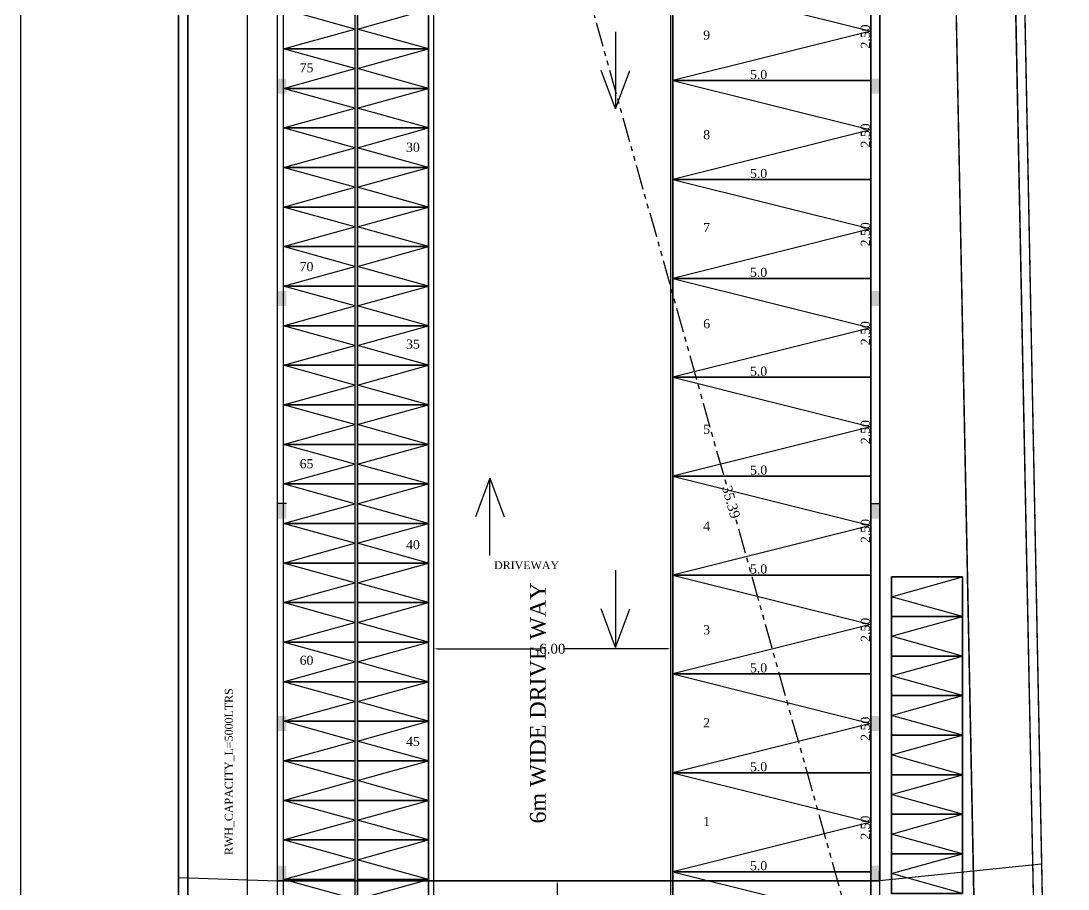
# Model space of a CAD drawing. Header units: metres. Extents: x 3520 to 17931, y 2599 to 6638.
# Drawn here: x 3520.48 to 3546.96, y 2625.21 to 2647.15 of the extents above; entities that cross this region are included whole.
import ezdxf

# ---------------------------------------------------------------- set-up
doc = ezdxf.new("R2010")
doc.units = ezdxf.units.M
doc.header["$MEASUREMENT"] = 0
doc.linetypes.add('HIDDEN', pattern=[0.375, 0.25, -0.125])
doc.linetypes.add('PHANTOM2', pattern=[1.25, 0.625, -0.125, 0.125, -0.125, 0.125, -0.125])
for name, color, linetype in [('BLK_1_COVERED_AREA', 7, 'Continuous'), ('BLK_1_FLR_0_BLT_UP_AREA', 7, 'Continuous'), ('BLK_1_FLR_0_BLT_UP_AREA_DEDUCT', 7, 'Continuous'), ('BLK_1_LVL_0_BLDG_FOOT_PRINT', 7, 'Continuous'), ('BLK_1_LVL_0_FRONT_SETBACK', 7, 'Continuous'), ('BLK_1_LVL_0_SIDE_SETBACK1', 7, 'Continuous'), ('BLK_1_LVL_0_SIDE_SETBACK2', 7, 'Continuous'), ('DRIVEWAY', 7, 'Continuous'), ('LOCATION_PLAN', 7, 'Continuous'), ('PARKING_SLOT', 7, 'Continuous'), ('PLOT_BOUNDARY', 7, 'Continuous'), ('RWH_1', 7, 'Continuous'), ('SEGREGATED_TOILET', 1, 'Continuous'), ('TWO_WHEELER_PARKING', 7, 'Continuous')]:
    doc.layers.add(name, color=color, linetype=linetype)
doc.styles.add('ANAND', font='times.ttf')
doc.styles.get("Standard").update_dxf_attribs({"font": 'times.ttf'})
doc.dimstyles.new('STANDARD$0', dxfattribs={"dimtxt": 0.25, "dimasz": 0.1, "dimexe": 2, "dimexo": 2, "dimgap": 0, "dimtad": 0, "dimzin": 0, "dimdsep": 46, "dimtxsty": 'ANAND', "dimcen": 0.0625, "dimdle": 2.5, "dimse1": 1, "dimse2": 1, "dimclrd": 2, "dimclre": 9, "dimadec": 0, "dimazin": 0, "dimtfac": 1, "dimtix": 1, "dimtofl": 0, "dimtmove": 2, "dimatfit": 3, "dimldrblk": 'OBLIQUE', "dimfxl": 0, "dimtolj": 1, "dimtzin": 0, "dimarcsym": 0})

# ---------------------------------------------------------------- blocks, each defined once
blk = doc.blocks.new('*D27')
at = {"color": 2, "lineweight": -2}
for p, q in [((3534.042, 2625.317), (3534.042, 2621.403)), ((3534.042, 2616.878), (3534.042, 2620.792))]:
    blk.add_line(p, q, dxfattribs=at)
at = {"color": 2}
for points in [[(3534.026, 2625.317), (3534.059, 2625.317), (3534.042, 2625.417)], [(3534.026, 2616.878), (3534.059, 2616.878), (3534.042, 2616.778)]]:
    blk.add_solid(points, dxfattribs=at)
at = {"layer": 'Defpoints', "color": 0}
for p in [(3533.595, 2625.417), (3533.595, 2616.778), (3534.042, 2616.778)]:
    blk.add_point(p, dxfattribs=at)
at = {"color": 0, "insert": (3534.042, 2621.097), "char_height": 0.25, "attachment_point": 5, "rotation": 90, "style": 'ANAND'}
blk.add_mtext('\\A1;8.64', dxfattribs=at)
blk = doc.blocks.new('_Oblique')
at = {"color": 0, "linetype": 'ByBlock', "lineweight": -2}
blk.add_line((-0.5, -0.5), (0.5, 0.5), dxfattribs=at)
blk = doc.blocks.new('*D75')
at = {"layer": 'Defpoints', "color": 0}
for p in [(3536.92, 2631.279), (3530.92, 2631.135), (3536.92, 2631.135)]:
    blk.add_point(p, dxfattribs=at)
at = {"layer": 'DRIVEWAY', "color": 2, "lineweight": -2}
for p, q in [((3531.02, 2631.279), (3533.612, 2631.279)), ((3536.82, 2631.279), (3534.229, 2631.279))]:
    blk.add_line(p, q, dxfattribs=at)
at = {"layer": 'DRIVEWAY', "color": 2}
for points in [[(3531.02, 2631.296), (3531.02, 2631.263), (3530.92, 2631.279)], [(3536.82, 2631.296), (3536.82, 2631.263), (3536.92, 2631.279)]]:
    blk.add_solid(points, dxfattribs=at)
at = {"layer": 'DRIVEWAY', "color": 0, "insert": (3533.92, 2631.279), "char_height": 0.25, "attachment_point": 5, "style": 'ANAND'}
blk.add_mtext('\\A1;6.00', dxfattribs=at)
blk = doc.blocks.new('*D135')
at = {"layer": 'Defpoints', "color": 0}
for p in [(3533.645, 2652.022), (3533.645, 2652.022), (3543.235, 2617.96)]:
    blk.add_point(p, dxfattribs=at)
at = {"layer": 'SEGREGATED_TOILET', "color": 2, "linetype": 'PHANTOM2', "lineweight": -2}
for p, q in [((3533.672, 2651.926), (3538.331, 2635.376)), ((3543.208, 2618.057), (3538.548, 2634.606))]:
    blk.add_line(p, q, dxfattribs=at)
at = {"layer": 'SEGREGATED_TOILET', "color": 2}
for points in [[(3533.688, 2651.93), (3533.656, 2651.921), (3533.645, 2652.022)], [(3543.224, 2618.061), (3543.192, 2618.052), (3543.235, 2617.96)]]:
    blk.add_solid(points, dxfattribs=at)
at = {"layer": 'SEGREGATED_TOILET', "color": 0, "insert": (3538.44, 2634.991), "char_height": 0.25, "attachment_point": 5, "rotation": 285.7249, "style": 'ANAND'}
blk.add_mtext('\\A1;35.39', dxfattribs=at)

msp = doc.modelspace()

# ---------------------------------------------------------------- hatches: boundary and pattern name
h = msp.add_hatch()
h.set_pattern_fill('ANSI31', color=256, scale=0.888462)
h.set_pattern_definition([(45, (1575.42363, 3656.56344), (-0.0785296473, 0.0785296473), [])])
h.paths.add_polyline_path([(3540.143, 2683.065), (3537.808, 2683.065), (3537.808, 2682.456), (3538.036, 2682.456), (3538.036, 2682.837), (3539.915, 2682.837), (3539.915, 2680.857), (3538.036, 2680.857), (3538.036, 2681.237), (3537.808, 2681.237), (3537.808, 2680.628), (3540.143, 2680.628)])
h.paths.add_polyline_path([(3542.988, 2674.575), (3542.988, 2675.876), (3542.195, 2675.876), (3542.195, 2674.575)], flags=9)
h.paths.add_polyline_path([(3543.768, 2654.385), (3543.768, 2656.123), (3542.876, 2656.123), (3542.876, 2654.385)], flags=9)
h.paths.add_polyline_path([(3541.524, 2685.98), (3541.524, 2687.282), (3540.732, 2687.282), (3540.732, 2685.98)], flags=9)
h.paths.add_polyline_path([(3543.058, 2678.961), (3544.36, 2678.961), (3544.36, 2679.754), (3543.058, 2679.754)], flags=9)
h.paths.add_polyline_path([(3538.76, 2683.715), (3538.76, 2684.245), (3538.363, 2684.245), (3538.363, 2683.715)], flags=9)
h.paths.add_polyline_path([(3538.934, 2679.451), (3538.934, 2679.98), (3538.538, 2679.98), (3538.538, 2679.451)], flags=9)
h.paths.add_polyline_path([(3539.796, 2681.583), (3539.796, 2682.113), (3539.399, 2682.113), (3539.399, 2681.583)], flags=25)
h.paths.add_polyline_path([(3538.712, 2682.296), (3539.241, 2682.296), (3539.241, 2682.692), (3538.712, 2682.692)], flags=25)
h.paths.add_polyline_path([(3541.817, 2681.523), (3541.817, 2682.174), (3541.421, 2682.174), (3541.421, 2681.523)], flags=9)
h.paths.add_polyline_path([(3532.574, 2678.798), (3533.346, 2678.798), (3533.346, 2679.194), (3532.574, 2679.194)], flags=9)
h.paths.add_polyline_path([(3531.559, 2682.746), (3533.17, 2682.746), (3533.17, 2683.031), (3531.559, 2683.031)], flags=9)
h.paths.add_polyline_path([(3538.575, 2681.625), (3539.214, 2681.625), (3539.214, 2681.974), (3538.575, 2681.974)], flags=25)
h.paths.add_polyline_path([(3529.294, 2619.325), (3530.883, 2619.325), (3530.883, 2619.595), (3529.294, 2619.595)], flags=9)
h.paths.add_polyline_path([(3538.223, 2619.354), (3539.811, 2619.354), (3539.811, 2619.623), (3538.223, 2619.623)], flags=9)
h.paths.add_polyline_path([(3538.754, 2621.658), (3540.869, 2621.658), (3540.869, 2622.146), (3538.754, 2622.146)], flags=9)
h.paths.add_polyline_path([(3528.3, 2621.658), (3530.415, 2621.658), (3530.415, 2622.146), (3528.3, 2622.146)], flags=9)
h.paths.add_polyline_path([(3533.917, 2624.363), (3535.287, 2624.363), (3535.287, 2624.743), (3533.917, 2624.743)], flags=9)
h.paths.add_polyline_path([(3524.75, 2681.596), (3525.935, 2681.596), (3525.935, 2682.032), (3524.75, 2682.032)], flags=9)
h.paths.add_polyline_path([(3539.833, 2623.708), (3541.589, 2623.708), (3541.589, 2624.183), (3539.833, 2624.183)], flags=9)
h.paths.add_polyline_path([(3527.649, 2623.708), (3529.404, 2623.708), (3529.404, 2624.183), (3527.649, 2624.183)], flags=9)
h.paths.add_polyline_path([(3531.304, 2681.274), (3533.969, 2681.274), (3533.969, 2681.844), (3531.304, 2681.844)], flags=9)
h.paths.add_polyline_path([(3539.486, 2620.353), (3541.242, 2620.353), (3541.242, 2620.828), (3539.486, 2620.828)], flags=9)
h.paths.add_polyline_path([(3527.622, 2620.353), (3529.378, 2620.353), (3529.378, 2620.828), (3527.622, 2620.828)], flags=9)
h.paths.add_polyline_path([(3528.044, 2618.32), (3530.35, 2618.32), (3530.35, 2618.795), (3528.044, 2618.795)], flags=9)
h.paths.add_polyline_path([(3524.215, 2660.673), (3524.215, 2657.79), (3524.849, 2657.79), (3524.849, 2660.673)], flags=9)
h.paths.add_polyline_path([(3542.872, 2629.511), (3544.322, 2629.511), (3544.322, 2630.144), (3542.872, 2630.144)], flags=9)
h.paths.add_polyline_path([(3524.835, 2629.511), (3526.284, 2629.511), (3526.284, 2630.144), (3524.835, 2630.144)], flags=9)
h.paths.add_polyline_path([(3536.727, 2683.82), (3537.078, 2683.82), (3537.078, 2684.169), (3536.727, 2684.169)], flags=9)
h.paths.add_polyline_path([(3530.817, 2651.515), (3535.422, 2651.515), (3535.422, 2652.782), (3530.817, 2652.782)], flags=9)
h.paths.add_polyline_path([(3542.983, 2617.369), (3544.201, 2617.369), (3544.201, 2618.002), (3542.983, 2618.002)], flags=9)
h.paths.add_polyline_path([(3524.692, 2617.369), (3526.413, 2617.369), (3526.413, 2618.002), (3524.692, 2618.002)], flags=9)
h.paths.add_polyline_path([(3529.921, 2661.061), (3529.921, 2657.383), (3530.555, 2657.383), (3530.555, 2661.061)], flags=9)
h.paths.add_polyline_path([(3535.618, 2660.573), (3535.618, 2657.864), (3536.251, 2657.864), (3536.251, 2660.573)], flags=9)
h.paths.add_polyline_path([(3532.166, 2636.361), (3536.986, 2636.361), (3536.986, 2636.994), (3532.166, 2636.994)], flags=9)
h = msp.add_hatch(color=256)
h.paths.add_polyline_path([(3527.197, 2645.695), (3527.083, 2645.695), (3527.083, 2645.429), (3527.197, 2645.429)])
h.paths.add_polyline_path([(3527.083, 2645.695), (3526.969, 2645.695), (3526.969, 2645.429), (3527.083, 2645.429)])
h.paths.add_polyline_path([(3527.197, 2645.429), (3527.083, 2645.429), (3527.083, 2645.315), (3527.197, 2645.315)])
h.paths.add_polyline_path([(3527.083, 2645.429), (3526.969, 2645.429), (3526.969, 2645.315), (3527.083, 2645.315)])
h = msp.add_hatch(color=256)
h.paths.add_polyline_path([(3542.199, 2645.695), (3542.085, 2645.695), (3542.085, 2645.429), (3542.199, 2645.429)])
h.paths.add_polyline_path([(3542.085, 2645.695), (3541.971, 2645.695), (3541.971, 2645.429), (3542.085, 2645.429)])
h.paths.add_polyline_path([(3542.199, 2645.429), (3542.085, 2645.429), (3542.085, 2645.315), (3542.199, 2645.315)])
h.paths.add_polyline_path([(3542.085, 2645.429), (3541.971, 2645.429), (3541.971, 2645.315), (3542.085, 2645.315)])
h = msp.add_hatch(color=256)
h.paths.add_polyline_path([(3527.197, 2640.323), (3527.083, 2640.323), (3527.083, 2640.057), (3527.197, 2640.057)])
h.paths.add_polyline_path([(3527.083, 2640.323), (3526.969, 2640.323), (3526.969, 2640.057), (3527.083, 2640.057)])
h.paths.add_polyline_path([(3527.197, 2640.057), (3527.083, 2640.057), (3527.083, 2639.942), (3527.197, 2639.942)])
h.paths.add_polyline_path([(3527.083, 2640.057), (3526.969, 2640.057), (3526.969, 2639.942), (3527.083, 2639.942)])
h = msp.add_hatch(color=256)
h.paths.add_polyline_path([(3542.199, 2640.323), (3542.085, 2640.323), (3542.085, 2640.057), (3542.199, 2640.057)])
h.paths.add_polyline_path([(3542.085, 2640.323), (3541.971, 2640.323), (3541.971, 2640.057), (3542.085, 2640.057)])
h.paths.add_polyline_path([(3542.199, 2640.057), (3542.085, 2640.057), (3542.085, 2639.942), (3542.199, 2639.942)])
h.paths.add_polyline_path([(3542.085, 2640.057), (3541.971, 2640.057), (3541.971, 2639.942), (3542.085, 2639.942)])
h = msp.add_hatch(color=256)
h.paths.add_polyline_path([(3527.197, 2634.951), (3527.083, 2634.951), (3527.083, 2634.685), (3527.197, 2634.685)])
h.paths.add_polyline_path([(3527.083, 2634.951), (3526.969, 2634.951), (3526.969, 2634.685), (3527.083, 2634.685)])
h.paths.add_polyline_path([(3527.197, 2634.685), (3527.083, 2634.685), (3527.083, 2634.57), (3527.197, 2634.57)])
h.paths.add_polyline_path([(3527.083, 2634.685), (3526.969, 2634.685), (3526.969, 2634.57), (3527.083, 2634.57)])
h = msp.add_hatch(color=256)
h.paths.add_polyline_path([(3542.199, 2634.951), (3542.085, 2634.951), (3542.085, 2634.685), (3542.199, 2634.685)])
h.paths.add_polyline_path([(3542.085, 2634.951), (3541.971, 2634.951), (3541.971, 2634.685), (3542.085, 2634.685)])
h.paths.add_polyline_path([(3542.199, 2634.685), (3542.085, 2634.685), (3542.085, 2634.57), (3542.199, 2634.57)])
h.paths.add_polyline_path([(3542.085, 2634.685), (3541.971, 2634.685), (3541.971, 2634.57), (3542.085, 2634.57)])
h = msp.add_hatch(color=256)
h.paths.add_polyline_path([(3527.197, 2629.579), (3527.083, 2629.579), (3527.083, 2629.312), (3527.197, 2629.312)])
h.paths.add_polyline_path([(3527.083, 2629.579), (3526.969, 2629.579), (3526.969, 2629.312), (3527.083, 2629.312)])
h.paths.add_polyline_path([(3527.197, 2629.312), (3527.083, 2629.312), (3527.083, 2629.198), (3527.197, 2629.198)])
h.paths.add_polyline_path([(3527.083, 2629.312), (3526.969, 2629.312), (3526.969, 2629.198), (3527.083, 2629.198)])
h = msp.add_hatch(color=256)
h.paths.add_polyline_path([(3542.199, 2629.579), (3542.085, 2629.579), (3542.085, 2629.312), (3542.199, 2629.312)])
h.paths.add_polyline_path([(3542.085, 2629.579), (3541.971, 2629.579), (3541.971, 2629.312), (3542.085, 2629.312)])
h.paths.add_polyline_path([(3542.199, 2629.312), (3542.085, 2629.312), (3542.085, 2629.198), (3542.199, 2629.198)])
h.paths.add_polyline_path([(3542.085, 2629.312), (3541.971, 2629.312), (3541.971, 2629.198), (3542.085, 2629.198)])
h = msp.add_hatch(color=256)
h.paths.add_polyline_path([(3527.197, 2625.797), (3527.083, 2625.797), (3527.083, 2625.531), (3527.197, 2625.531)])
h.paths.add_polyline_path([(3527.083, 2625.797), (3526.969, 2625.797), (3526.969, 2625.531), (3527.083, 2625.531)])
h.paths.add_polyline_path([(3527.197, 2625.531), (3527.083, 2625.531), (3527.083, 2625.417), (3527.197, 2625.417)])
h.paths.add_polyline_path([(3527.083, 2625.531), (3526.969, 2625.531), (3526.969, 2625.417), (3527.083, 2625.417)])
h = msp.add_hatch(color=256)
h.paths.add_polyline_path([(3542.199, 2625.797), (3542.085, 2625.797), (3542.085, 2625.531), (3542.199, 2625.531)])
h.paths.add_polyline_path([(3542.085, 2625.797), (3541.971, 2625.797), (3541.971, 2625.531), (3542.085, 2625.531)])
h.paths.add_polyline_path([(3542.199, 2625.531), (3542.085, 2625.531), (3542.085, 2625.417), (3542.199, 2625.417)])
h.paths.add_polyline_path([(3542.085, 2625.531), (3541.971, 2625.531), (3541.971, 2625.417), (3542.085, 2625.417)])

# ---------------------------------------------------------------- linework, layer by layer
for p, q in [((3545.056, 2688.364), (3546.471, 2616.778)), ((3543.331, 2688.096), (3544.736, 2616.979)), ((3544.83, 2688.125), (3546.236, 2617.008)), ((3524.471, 2687.578), (3524.471, 2616.778)), ((3524.701, 2687.357), (3524.701, 2616.778)), ((3526.201, 2687.357), (3526.201, 2616.778)), ((3530.92, 2616.778), (3530.92, 2679.072)), ((3536.92, 2616.778), (3536.92, 2679.072)), ((3535.514, 2646.879), (3535.514, 2644.926)), ((3535.514, 2644.926), (3535.152, 2645.902)), ((3535.514, 2644.926), (3535.876, 2645.902)), ((3532.342, 2635.595), (3531.98, 2634.618)), ((3532.342, 2633.642), (3532.342, 2635.595)), ((3532.342, 2635.595), (3532.704, 2634.618)), ((3526.969, 2625.417), (3526.969, 2634.951)), ((3527.197, 2634.951), (3526.969, 2634.951)), ((3541.971, 2634.951), (3542.199, 2634.951)), ((3542.199, 2634.951), (3542.199, 2625.417)), ((3535.514, 2633.266), (3535.514, 2631.313)), ((3535.514, 2631.313), (3535.152, 2632.289)), ((3535.514, 2631.313), (3535.876, 2632.289)), ((3542.199, 2625.417), (3526.969, 2625.417))]:
    msp.add_line(p, q)
at = {"linetype": 'HIDDEN'}
for p, q in [((3526.969, 2634.951), (3526.968, 2672.175)), ((3542.199, 2672.175), (3542.199, 2634.951))]:
    msp.add_line(p, q, dxfattribs=at)
for points in [[(3520.483, 2710.351), (3679.581, 2710.351), (3679.581, 2606.963), (3520.483, 2606.963)], [(3542.199, 2625.417), (3526.969, 2625.417), (3526.969, 2685.121), (3542.199, 2685.121)]]:
    msp.add_lwpolyline(points, close=True)
for points in [[(3536.971, 2648.145), (3541.971, 2648.145), (3541.971, 2645.645), (3536.971, 2645.645), (3536.971, 2648.145), (3541.971, 2646.895), (3536.971, 2645.645)], [(3527.126, 2646.446), (3527.126, 2647.446), (3528.926, 2647.446), (3528.926, 2646.446), (3527.126, 2646.446), (3528.926, 2646.946), (3527.126, 2647.446)], [(3530.793, 2646.446), (3530.793, 2647.446), (3528.993, 2647.446), (3528.993, 2646.446), (3530.793, 2646.446), (3528.993, 2646.946), (3530.793, 2647.446)], [(3527.126, 2645.446), (3527.126, 2646.446), (3528.926, 2646.446), (3528.926, 2645.446), (3527.126, 2645.446), (3528.926, 2645.946), (3527.126, 2646.446)], [(3530.793, 2645.446), (3530.793, 2646.446), (3528.993, 2646.446), (3528.993, 2645.446), (3530.793, 2645.446), (3528.993, 2645.946), (3530.793, 2646.446)], [(3536.971, 2645.645), (3541.971, 2645.645), (3541.971, 2643.145), (3536.971, 2643.145), (3536.971, 2645.645), (3541.971, 2644.395), (3536.971, 2643.145)], [(3527.126, 2644.446), (3527.126, 2645.446), (3528.926, 2645.446), (3528.926, 2644.446), (3527.126, 2644.446), (3528.926, 2644.946), (3527.126, 2645.446)], [(3530.793, 2644.446), (3530.793, 2645.446), (3528.993, 2645.446), (3528.993, 2644.446), (3530.793, 2644.446), (3528.993, 2644.946), (3530.793, 2645.446)], [(3527.126, 2643.446), (3527.126, 2644.446), (3528.926, 2644.446), (3528.926, 2643.446), (3527.126, 2643.446), (3528.926, 2643.946), (3527.126, 2644.446)], [(3530.793, 2643.446), (3530.793, 2644.446), (3528.993, 2644.446), (3528.993, 2643.446), (3530.793, 2643.446), (3528.993, 2643.946), (3530.793, 2644.446)], [(3527.126, 2642.446), (3527.126, 2643.446), (3528.926, 2643.446), (3528.926, 2642.446), (3527.126, 2642.446), (3528.926, 2642.946), (3527.126, 2643.446)], [(3530.793, 2642.446), (3530.793, 2643.446), (3528.993, 2643.446), (3528.993, 2642.446), (3530.793, 2642.446), (3528.993, 2642.946), (3530.793, 2643.446)], [(3536.971, 2643.145), (3541.971, 2643.145), (3541.971, 2640.645), (3536.971, 2640.645), (3536.971, 2643.145), (3541.971, 2641.895), (3536.971, 2640.645)], [(3527.126, 2641.446), (3527.126, 2642.446), (3528.926, 2642.446), (3528.926, 2641.446), (3527.126, 2641.446), (3528.926, 2641.946), (3527.126, 2642.446)], [(3530.793, 2641.446), (3530.793, 2642.446), (3528.993, 2642.446), (3528.993, 2641.446), (3530.793, 2641.446), (3528.993, 2641.946), (3530.793, 2642.446)], [(3527.126, 2640.446), (3527.126, 2641.446), (3528.926, 2641.446), (3528.926, 2640.446), (3527.126, 2640.446), (3528.926, 2640.946), (3527.126, 2641.446)], [(3530.793, 2640.446), (3530.793, 2641.446), (3528.993, 2641.446), (3528.993, 2640.446), (3530.793, 2640.446), (3528.993, 2640.946), (3530.793, 2641.446)], [(3536.971, 2640.645), (3541.971, 2640.645), (3541.971, 2638.145), (3536.971, 2638.145), (3536.971, 2640.645), (3541.971, 2639.395), (3536.971, 2638.145)], [(3527.126, 2639.446), (3527.126, 2640.446), (3528.926, 2640.446), (3528.926, 2639.446), (3527.126, 2639.446), (3528.926, 2639.946), (3527.126, 2640.446)], [(3530.793, 2639.446), (3530.793, 2640.446), (3528.993, 2640.446), (3528.993, 2639.446), (3530.793, 2639.446), (3528.993, 2639.946), (3530.793, 2640.446)], [(3527.126, 2638.446), (3527.126, 2639.446), (3528.926, 2639.446), (3528.926, 2638.446), (3527.126, 2638.446), (3528.926, 2638.946), (3527.126, 2639.446)], [(3530.793, 2638.446), (3530.793, 2639.446), (3528.993, 2639.446), (3528.993, 2638.446), (3530.793, 2638.446), (3528.993, 2638.946), (3530.793, 2639.446)], [(3527.126, 2637.446), (3527.126, 2638.446), (3528.926, 2638.446), (3528.926, 2637.446), (3527.126, 2637.446), (3528.926, 2637.946), (3527.126, 2638.446)], [(3530.793, 2637.446), (3530.793, 2638.446), (3528.993, 2638.446), (3528.993, 2637.446), (3530.793, 2637.446), (3528.993, 2637.946), (3530.793, 2638.446)], [(3536.971, 2638.145), (3541.971, 2638.145), (3541.971, 2635.645), (3536.971, 2635.645), (3536.971, 2638.145), (3541.971, 2636.895), (3536.971, 2635.645)], [(3527.126, 2636.446), (3527.126, 2637.446), (3528.926, 2637.446), (3528.926, 2636.446), (3527.126, 2636.446), (3528.926, 2636.946), (3527.126, 2637.446)], [(3530.793, 2636.446), (3530.793, 2637.446), (3528.993, 2637.446), (3528.993, 2636.446), (3530.793, 2636.446), (3528.993, 2636.946), (3530.793, 2637.446)], [(3527.126, 2635.446), (3527.126, 2636.446), (3528.926, 2636.446), (3528.926, 2635.446), (3527.126, 2635.446), (3528.926, 2635.946), (3527.126, 2636.446)], [(3530.793, 2635.446), (3530.793, 2636.446), (3528.993, 2636.446), (3528.993, 2635.446), (3530.793, 2635.446), (3528.993, 2635.946), (3530.793, 2636.446)], [(3536.971, 2635.645), (3541.971, 2635.645), (3541.971, 2633.145), (3536.971, 2633.145), (3536.971, 2635.645), (3541.971, 2634.395), (3536.971, 2633.145)], [(3527.126, 2634.446), (3527.126, 2635.446), (3528.926, 2635.446), (3528.926, 2634.446), (3527.126, 2634.446), (3528.926, 2634.946), (3527.126, 2635.446)], [(3530.793, 2634.446), (3530.793, 2635.446), (3528.993, 2635.446), (3528.993, 2634.446), (3530.793, 2634.446), (3528.993, 2634.946), (3530.793, 2635.446)], [(3526.969, 2625.417), (3526.969, 2634.951)], [(3542.199, 2634.951), (3542.199, 2625.417)], [(3527.126, 2633.446), (3527.126, 2634.446), (3528.926, 2634.446), (3528.926, 2633.446), (3527.126, 2633.446), (3528.926, 2633.946), (3527.126, 2634.446)], [(3530.793, 2633.446), (3530.793, 2634.446), (3528.993, 2634.446), (3528.993, 2633.446), (3530.793, 2633.446), (3528.993, 2633.946), (3530.793, 2634.446)], [(3527.126, 2632.446), (3527.126, 2633.446), (3528.926, 2633.446), (3528.926, 2632.446), (3527.126, 2632.446), (3528.926, 2632.946), (3527.126, 2633.446)], [(3530.793, 2632.446), (3530.793, 2633.446), (3528.993, 2633.446), (3528.993, 2632.446), (3530.793, 2632.446), (3528.993, 2632.946), (3530.793, 2633.446)], [(3536.971, 2633.145), (3541.971, 2633.145), (3541.971, 2630.645), (3536.971, 2630.645), (3536.971, 2633.145), (3541.971, 2631.895), (3536.971, 2630.645)], [(3544.294, 2632.095), (3544.294, 2633.095), (3542.494, 2633.095), (3542.494, 2632.095), (3544.294, 2632.095), (3542.494, 2632.595), (3544.294, 2633.095)], [(3527.126, 2631.446), (3527.126, 2632.446), (3528.926, 2632.446), (3528.926, 2631.446), (3527.126, 2631.446), (3528.926, 2631.946), (3527.126, 2632.446)], [(3530.793, 2631.446), (3530.793, 2632.446), (3528.993, 2632.446), (3528.993, 2631.446), (3530.793, 2631.446), (3528.993, 2631.946), (3530.793, 2632.446)], [(3544.294, 2631.095), (3544.294, 2632.095), (3542.494, 2632.095), (3542.494, 2631.095), (3544.294, 2631.095), (3542.494, 2631.595), (3544.294, 2632.095)], [(3527.126, 2630.446), (3527.126, 2631.446), (3528.926, 2631.446), (3528.926, 2630.446), (3527.126, 2630.446), (3528.926, 2630.946), (3527.126, 2631.446)], [(3530.793, 2630.446), (3530.793, 2631.446), (3528.993, 2631.446), (3528.993, 2630.446), (3530.793, 2630.446), (3528.993, 2630.946), (3530.793, 2631.446)], [(3544.294, 2630.095), (3544.294, 2631.095), (3542.494, 2631.095), (3542.494, 2630.095), (3544.294, 2630.095), (3542.494, 2630.595), (3544.294, 2631.095)], [(3536.971, 2630.645), (3541.971, 2630.645), (3541.971, 2628.145), (3536.971, 2628.145), (3536.971, 2630.645), (3541.971, 2629.395), (3536.971, 2628.145)], [(3527.126, 2629.446), (3527.126, 2630.446), (3528.926, 2630.446), (3528.926, 2629.446), (3527.126, 2629.446), (3528.926, 2629.946), (3527.126, 2630.446)], [(3530.793, 2629.446), (3530.793, 2630.446), (3528.993, 2630.446), (3528.993, 2629.446), (3530.793, 2629.446), (3528.993, 2629.946), (3530.793, 2630.446)], [(3544.294, 2629.095), (3544.294, 2630.095), (3542.494, 2630.095), (3542.494, 2629.095), (3544.294, 2629.095), (3542.494, 2629.595), (3544.294, 2630.095)], [(3527.126, 2628.446), (3527.126, 2629.446), (3528.926, 2629.446), (3528.926, 2628.446), (3527.126, 2628.446), (3528.926, 2628.946), (3527.126, 2629.446)], [(3530.793, 2628.446), (3530.793, 2629.446), (3528.993, 2629.446), (3528.993, 2628.446), (3530.793, 2628.446), (3528.993, 2628.946), (3530.793, 2629.446)], [(3544.294, 2628.095), (3544.294, 2629.095), (3542.494, 2629.095), (3542.494, 2628.095), (3544.294, 2628.095), (3542.494, 2628.595), (3544.294, 2629.095)], [(3527.126, 2627.446), (3527.126, 2628.446), (3528.926, 2628.446), (3528.926, 2627.446), (3527.126, 2627.446), (3528.926, 2627.946), (3527.126, 2628.446)], [(3530.793, 2627.446), (3530.793, 2628.446), (3528.993, 2628.446), (3528.993, 2627.446), (3530.793, 2627.446), (3528.993, 2627.946), (3530.793, 2628.446)], [(3536.971, 2628.145), (3541.971, 2628.145), (3541.971, 2625.645), (3536.971, 2625.645), (3536.971, 2628.145), (3541.971, 2626.895), (3536.971, 2625.645)], [(3544.294, 2627.095), (3544.294, 2628.095), (3542.494, 2628.095), (3542.494, 2627.095), (3544.294, 2627.095), (3542.494, 2627.595), (3544.294, 2628.095)], [(3527.126, 2626.446), (3527.126, 2627.446), (3528.926, 2627.446), (3528.926, 2626.446), (3527.126, 2626.446), (3528.926, 2626.946), (3527.126, 2627.446)], [(3530.793, 2626.446), (3530.793, 2627.446), (3528.993, 2627.446), (3528.993, 2626.446), (3530.793, 2626.446), (3528.993, 2626.946), (3530.793, 2627.446)], [(3544.294, 2626.095), (3544.294, 2627.095), (3542.494, 2627.095), (3542.494, 2626.095), (3544.294, 2626.095), (3542.494, 2626.595), (3544.294, 2627.095)], [(3527.126, 2625.446), (3527.126, 2626.446), (3528.926, 2626.446), (3528.926, 2625.446), (3527.126, 2625.446), (3528.926, 2625.946), (3527.126, 2626.446)], [(3530.793, 2625.446), (3530.793, 2626.446), (3528.993, 2626.446), (3528.993, 2625.446), (3530.793, 2625.446), (3528.993, 2625.946), (3530.793, 2626.446)], [(3544.294, 2625.095), (3544.294, 2626.095), (3542.494, 2626.095), (3542.494, 2625.095), (3544.294, 2625.095), (3542.494, 2625.595), (3544.294, 2626.095)], [(3527.126, 2624.446), (3527.126, 2625.446), (3528.926, 2625.446), (3528.926, 2624.446), (3527.126, 2624.446), (3528.926, 2624.946), (3527.126, 2625.446)], [(3530.793, 2624.446), (3530.793, 2625.446), (3528.993, 2625.446), (3528.993, 2624.446), (3530.793, 2624.446), (3528.993, 2624.946), (3530.793, 2625.446)], [(3536.971, 2625.645), (3541.971, 2625.645), (3541.971, 2623.145), (3536.971, 2623.145), (3536.971, 2625.645), (3541.971, 2624.395), (3536.971, 2623.145)]]:
    msp.add_lwpolyline(points)
at = {"layer": 'BLK_1_COVERED_AREA'}
msp.add_lwpolyline([(3542.199, 2625.417), (3526.969, 2625.417), (3526.969, 2685.121), (3542.199, 2685.121)], close=True, dxfattribs=at)
at = {"layer": 'BLK_1_FLR_0_BLT_UP_AREA', "color": 18}
msp.add_lwpolyline([(3542.202, 2625.417), (3526.971, 2625.417), (3526.971, 2685.121), (3542.202, 2685.121)], close=True, dxfattribs=at)
at = {"layer": 'BLK_1_FLR_0_BLT_UP_AREA_DEDUCT', "color": 18}
msp.add_lwpolyline([(3542.202, 2625.417), (3526.971, 2625.417), (3526.971, 2685.121), (3542.202, 2685.121)], close=True, dxfattribs=at)
at = {"layer": 'BLK_1_LVL_0_BLDG_FOOT_PRINT', "color": 1}
msp.add_lwpolyline([(3542.199, 2625.417), (3526.969, 2625.417), (3526.969, 2685.121), (3542.199, 2685.121)], close=True, dxfattribs=at)
at = {"layer": 'BLK_1_LVL_0_FRONT_SETBACK', "color": 2}
msp.add_lwpolyline([(3542.194, 2625.417), (3542.194, 2625.417), (3542.093, 2616.778), (3527.021, 2616.778), (3526.971, 2625.417), (3526.971, 2625.417), (3542.194, 2625.417)], close=True, dxfattribs=at)
at = {"layer": 'BLK_1_LVL_0_SIDE_SETBACK1', "color": 171}
msp.add_lwpolyline([(3526.971, 2625.417), (3526.969, 2685.121), (3526.969, 2685.121), (3524.471, 2685.097), (3524.471, 2625.502), (3526.971, 2625.417)], close=True, dxfattribs=at)
at = {"layer": 'BLK_1_LVL_0_SIDE_SETBACK2', "color": 102}
msp.add_lwpolyline([(3542.199, 2625.917), (3542.199, 2685.121), (3542.199, 2685.121), (3545.119, 2685.164), (3546.292, 2625.837), (3542.194, 2625.417)], close=True, dxfattribs=at)
at = {"layer": 'LOCATION_PLAN', "color": 7}
msp.add_lwpolyline([(3520.483, 2710.351), (3679.581, 2710.351), (3679.581, 2606.963), (3520.483, 2606.963)], close=True, dxfattribs=at)
at = {"layer": 'PARKING_SLOT', "color": 30}
for points in [[(3541.971, 2648.145), (3536.971, 2648.145), (3536.971, 2645.645), (3541.971, 2645.645)], [(3541.971, 2645.645), (3536.971, 2645.645), (3536.971, 2643.145), (3541.971, 2643.145)], [(3541.971, 2643.145), (3536.971, 2643.145), (3536.971, 2640.645), (3541.971, 2640.645)], [(3541.971, 2640.645), (3536.971, 2640.645), (3536.971, 2638.145), (3541.971, 2638.145)], [(3541.971, 2638.145), (3536.971, 2638.145), (3536.971, 2635.645), (3541.971, 2635.645)], [(3541.971, 2635.645), (3536.971, 2635.645), (3536.971, 2633.145), (3541.971, 2633.145)], [(3541.971, 2633.145), (3536.971, 2633.145), (3536.971, 2630.645), (3541.971, 2630.645)], [(3541.971, 2630.645), (3536.971, 2630.645), (3536.971, 2628.145), (3541.971, 2628.145)], [(3541.971, 2628.145), (3536.971, 2628.145), (3536.971, 2625.645), (3541.971, 2625.645)], [(3541.971, 2625.645), (3536.971, 2625.645), (3536.971, 2623.145), (3541.971, 2623.145)]]:
    msp.add_lwpolyline(points, close=True, dxfattribs=at)
at = {"layer": 'PLOT_BOUNDARY', "color": 70}
msp.add_lwpolyline([(3524.471, 2616.778), (3524.471, 2687.578), (3545.056, 2688.364), (3546.471, 2616.778), (3524.471, 2616.778)], close=True, dxfattribs=at)
at = {"layer": 'RWH_1', "color": 130}
msp.add_lwpolyline([(3524.701, 2616.778), (3524.701, 2687.357), (3544.83, 2688.125), (3546.236, 2617.008), (3544.736, 2617.008), (3543.361, 2686.568), (3526.201, 2685.913), (3526.201, 2616.778), (3524.701, 2616.778)], dxfattribs=at)
at = {"layer": 'TWO_WHEELER_PARKING', "color": 2}
for points in [[(3527.126, 2647.446), (3528.926, 2647.446), (3528.926, 2646.446), (3527.126, 2646.446)], [(3528.993, 2647.446), (3530.793, 2647.446), (3530.793, 2646.446), (3528.993, 2646.446)], [(3527.126, 2646.446), (3528.926, 2646.446), (3528.926, 2645.446), (3527.126, 2645.446)], [(3528.993, 2646.446), (3530.793, 2646.446), (3530.793, 2645.446), (3528.993, 2645.446)], [(3527.126, 2645.446), (3528.926, 2645.446), (3528.926, 2644.446), (3527.126, 2644.446)], [(3528.993, 2645.446), (3530.793, 2645.446), (3530.793, 2644.446), (3528.993, 2644.446)], [(3527.126, 2644.446), (3528.926, 2644.446), (3528.926, 2643.446), (3527.126, 2643.446)], [(3528.993, 2644.446), (3530.793, 2644.446), (3530.793, 2643.446), (3528.993, 2643.446)], [(3527.126, 2643.446), (3528.926, 2643.446), (3528.926, 2642.446), (3527.126, 2642.446)], [(3528.993, 2643.446), (3530.793, 2643.446), (3530.793, 2642.446), (3528.993, 2642.446)], [(3527.126, 2642.446), (3528.926, 2642.446), (3528.926, 2641.446), (3527.126, 2641.446)], [(3528.993, 2642.446), (3530.793, 2642.446), (3530.793, 2641.446), (3528.993, 2641.446)], [(3527.126, 2641.446), (3528.926, 2641.446), (3528.926, 2640.446), (3527.126, 2640.446)], [(3528.993, 2641.446), (3530.793, 2641.446), (3530.793, 2640.446), (3528.993, 2640.446)], [(3527.126, 2640.446), (3528.926, 2640.446), (3528.926, 2639.446), (3527.126, 2639.446)], [(3528.993, 2640.446), (3530.793, 2640.446), (3530.793, 2639.446), (3528.993, 2639.446)], [(3527.126, 2639.446), (3528.926, 2639.446), (3528.926, 2638.446), (3527.126, 2638.446)], [(3528.993, 2639.446), (3530.793, 2639.446), (3530.793, 2638.446), (3528.993, 2638.446)], [(3527.126, 2638.446), (3528.926, 2638.446), (3528.926, 2637.446), (3527.126, 2637.446)], [(3528.993, 2638.446), (3530.793, 2638.446), (3530.793, 2637.446), (3528.993, 2637.446)], [(3527.126, 2637.446), (3528.926, 2637.446), (3528.926, 2636.446), (3527.126, 2636.446)], [(3528.993, 2637.446), (3530.793, 2637.446), (3530.793, 2636.446), (3528.993, 2636.446)], [(3527.126, 2636.446), (3528.926, 2636.446), (3528.926, 2635.446), (3527.126, 2635.446)], [(3528.993, 2636.446), (3530.793, 2636.446), (3530.793, 2635.446), (3528.993, 2635.446)], [(3527.126, 2635.446), (3528.926, 2635.446), (3528.926, 2634.446), (3527.126, 2634.446)], [(3528.993, 2635.446), (3530.793, 2635.446), (3530.793, 2634.446), (3528.993, 2634.446)], [(3527.126, 2634.446), (3528.926, 2634.446), (3528.926, 2633.446), (3527.126, 2633.446)], [(3528.993, 2634.446), (3530.793, 2634.446), (3530.793, 2633.446), (3528.993, 2633.446)], [(3527.126, 2633.446), (3528.926, 2633.446), (3528.926, 2632.446), (3527.126, 2632.446)], [(3528.993, 2633.446), (3530.793, 2633.446), (3530.793, 2632.446), (3528.993, 2632.446)], [(3542.494, 2633.095), (3544.294, 2633.095), (3544.294, 2632.095), (3542.494, 2632.095)], [(3527.126, 2632.446), (3528.926, 2632.446), (3528.926, 2631.446), (3527.126, 2631.446)], [(3528.993, 2632.446), (3530.793, 2632.446), (3530.793, 2631.446), (3528.993, 2631.446)], [(3542.494, 2632.095), (3544.294, 2632.095), (3544.294, 2631.095), (3542.494, 2631.095)], [(3527.126, 2631.446), (3528.926, 2631.446), (3528.926, 2630.446), (3527.126, 2630.446)], [(3528.993, 2631.446), (3530.793, 2631.446), (3530.793, 2630.446), (3528.993, 2630.446)], [(3542.494, 2631.095), (3544.294, 2631.095), (3544.294, 2630.095), (3542.494, 2630.095)], [(3527.126, 2630.446), (3528.926, 2630.446), (3528.926, 2629.446), (3527.126, 2629.446)], [(3528.993, 2630.446), (3530.793, 2630.446), (3530.793, 2629.446), (3528.993, 2629.446)], [(3542.494, 2630.095), (3544.294, 2630.095), (3544.294, 2629.095), (3542.494, 2629.095)], [(3527.126, 2629.446), (3528.926, 2629.446), (3528.926, 2628.446), (3527.126, 2628.446)], [(3528.993, 2629.446), (3530.793, 2629.446), (3530.793, 2628.446), (3528.993, 2628.446)], [(3542.494, 2629.095), (3544.294, 2629.095), (3544.294, 2628.095), (3542.494, 2628.095)], [(3527.126, 2628.446), (3528.926, 2628.446), (3528.926, 2627.446), (3527.126, 2627.446)], [(3528.993, 2628.446), (3530.793, 2628.446), (3530.793, 2627.446), (3528.993, 2627.446)], [(3542.494, 2628.095), (3544.294, 2628.095), (3544.294, 2627.095), (3542.494, 2627.095)], [(3527.126, 2627.446), (3528.926, 2627.446), (3528.926, 2626.446), (3527.126, 2626.446)], [(3528.993, 2627.446), (3530.793, 2627.446), (3530.793, 2626.446), (3528.993, 2626.446)], [(3542.494, 2627.095), (3544.294, 2627.095), (3544.294, 2626.095), (3542.494, 2626.095)], [(3527.126, 2626.446), (3528.926, 2626.446), (3528.926, 2625.446), (3527.126, 2625.446)], [(3528.993, 2626.446), (3530.793, 2626.446), (3530.793, 2625.446), (3528.993, 2625.446)], [(3542.494, 2626.095), (3544.294, 2626.095), (3544.294, 2625.095), (3542.494, 2625.095)], [(3527.126, 2625.446), (3528.926, 2625.446), (3528.926, 2624.446), (3527.126, 2624.446)], [(3528.993, 2625.446), (3530.793, 2625.446), (3530.793, 2624.446), (3528.993, 2624.446)]]:
    msp.add_lwpolyline(points, close=True, dxfattribs=at)

# ---------------------------------------------------------------- texts
for s, p in [('9', (3537.736, 2646.679)), ('75', (3527.531, 2645.854)), ('5.0', (3538.919, 2645.683)), ('8', (3537.736, 2644.163)), ('30', (3530.222, 2643.845)), ('5.0', (3538.919, 2643.183)), ('7', (3537.736, 2641.814)), ('70', (3527.531, 2640.826)), ('5.0', (3538.919, 2640.683)), ('6', (3537.736, 2639.383)), ('35', (3530.222, 2638.868)), ('5.0', (3538.919, 2638.183)), ('5', (3537.736, 2636.713)), ('65', (3527.531, 2635.844)), ('5.0', (3538.919, 2635.683)), ('4', (3537.736, 2634.27)), ('40', (3530.222, 2633.796)), ('5.0', (3538.919, 2633.183)), ('3', (3537.736, 2631.646)), ('60', (3527.531, 2630.873)), ('5.0', (3538.919, 2630.683)), ('2', (3537.736, 2629.297)), ('45', (3530.222, 2628.823)), ('5.0', (3538.919, 2628.183)), ('1', (3537.736, 2626.799)), ('5.0', (3538.919, 2625.683))]:
    msp.add_text(s, height=0.23).set_placement(p)
for p in [(3541.951, 2646.454), (3541.951, 2643.954), (3541.951, 2641.454), (3541.951, 2638.954), (3541.951, 2636.454), (3541.951, 2633.954), (3541.951, 2631.454), (3541.951, 2628.954), (3541.951, 2626.454)]:
    msp.add_text('2.50', height=0.23, rotation=90).set_placement(p)
at = {"insert": (3533.355, 2632.955), "char_height": 0.4, "width": 9.83219, "attachment_point": 3, "rotation": 90}
msp.add_mtext('6m WIDE DRIVE WAY', dxfattribs=at)
at = {"layer": 'DRIVEWAY', "color": 255, "insert": (3532.447, 2633.493), "char_height": 0.2, "attachment_point": 1}
msp.add_mtext_dynamic_manual_height_columns('DRIVEWAY', width=8.20957, gutter_width=1, heights=[0], dxfattribs=at)
at = {"layer": 'RWH_1', "color": 130, "insert": (3525.638, 2626.067), "char_height": 0.2, "attachment_point": 1, "rotation": 90}
msp.add_mtext_dynamic_manual_height_columns('RWH_CAPACITY_L=5000LTRS', width=5.37768, gutter_width=1, heights=[0], dxfattribs=at)

# ---------------------------------------------------------------- dimensions: what is measured, and where the dimension line sits
dim = msp.add_linear_dim(base=(3534.042, 2616.778), p1=(3533.595, 2625.417), p2=(3533.595, 2616.778), angle=90, dimstyle='STANDARD$0', override={"dimfxl": 0.18, "dimfxlon": 1})
dim.commit()
dim.dimension.update_dxf_attribs({"geometry": '*D27', "text_midpoint": (3534.042, 2621.097)})
at = {"layer": 'DRIVEWAY', "color": 255}
dim = msp.add_linear_dim(base=(3536.92, 2631.279), p1=(3530.92, 2631.135), p2=(3536.92, 2631.135), dimstyle='STANDARD$0', dxfattribs=at)
dim.commit()
dim.dimension.update_dxf_attribs({"geometry": '*D75', "text_midpoint": (3533.92, 2631.279)})
at = {"layer": 'SEGREGATED_TOILET', "color": 1}
dim = msp.add_aligned_dim(p1=(3543.235, 2617.96), p2=(3533.645, 2652.022), distance=0, dimstyle='STANDARD$0', override={"dimfxl": 75, "dimarcsym": 2}, dxfattribs=at)
dim.commit()
dim.dimension.update_dxf_attribs({"geometry": '*D135', "text_midpoint": (3538.44, 2634.991)})

doc.saveas('drawing.dxf')
